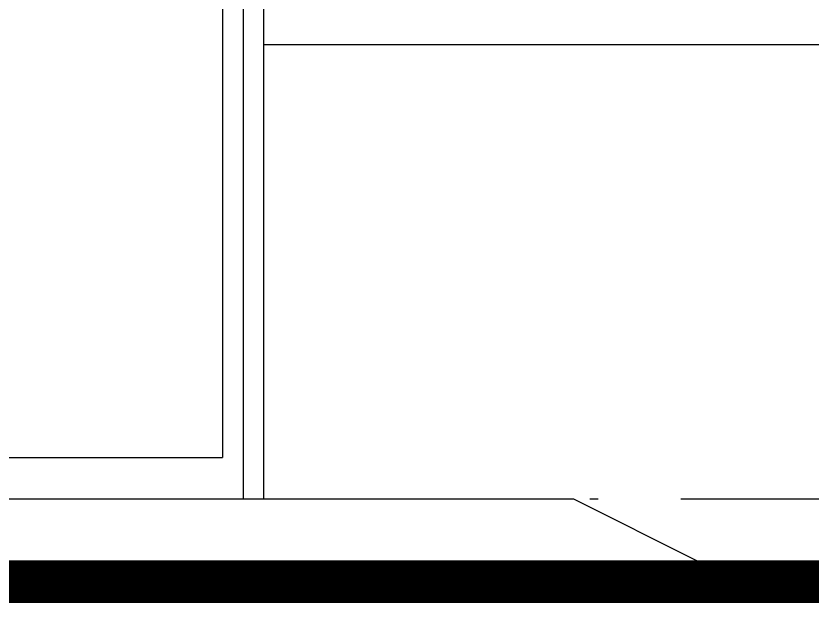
# Model space of a CAD drawing. Extents: x 14095202 to 14511487, y -1430609 to -90420.
# Drawn here: x 14385237 to 14387165, y -1245015 to -1243595 of the extents above; entities that cross this region are included whole.
import ezdxf

# ---------------------------------------------------------------- set-up
doc = ezdxf.new("R2010")
doc.units = 0
doc.header["$LTSCALE"] = 1000
doc.header["$MEASUREMENT"] = 0
doc.linetypes.add('DOTE', pattern=[2.42, 2, -0.2, 0.02, -0.2])
doc.layers.add('DOTE', color=1, linetype='DOTE')

# ---------------------------------------------------------------- blocks, each defined once
blk = doc.blocks.new('A$C6FA958B4')
blk.add_line((4925.7, 38770.8), (4925.7, 32770.8))
at = {"color": 4}
for p, q in [((4875.7, 38720.8), (4875.7, 32770.8)), ((4825.7, 38670.8), (4825.7, 32870.8)), ((3575.7, 32870.8), (4825.7, 32870.8)), ((-1224.3, 32770.8), (5675.7, 32770.8))]:
    blk.add_line(p, q, dxfattribs=at)
blk.add_lwpolyline([(-1524.3, 32620.8), (-1224.3, 32770.8), (5675.7, 32770.8), (5975.7, 32620.8)])

msp = doc.modelspace()

# ---------------------------------------------------------------- linework, layer by layer
at = {"ltscale": 0.5}
for p, q in [((14410436.9, -1243664.9), (14385836.9, -1243664.9)), ((14343286.9, -1244914.9), (14490486.9, -1244914.9)), ((14343286.9, -1245014.9), (14490486.9, -1245014.9))]:
    msp.add_line(p, q, dxfattribs=at)
at = {"ltscale": 0.5, "const_width": 100}
msp.add_lwpolyline([(14343286.9, -1244964.9), (14490486.9, -1244964.9)], dxfattribs=at)
at = {"layer": 'DOTE'}
msp.add_line((14343286.9, -1244764.9), (14490486.9, -1244764.9), dxfattribs=at)

# ---------------------------------------------------------------- block references
at = {"ltscale": 0.5}
msp.add_blockref('A$C6FA958B4', (14380911.1, -1277535.8), dxfattribs=at)

doc.saveas('drawing.dxf')
